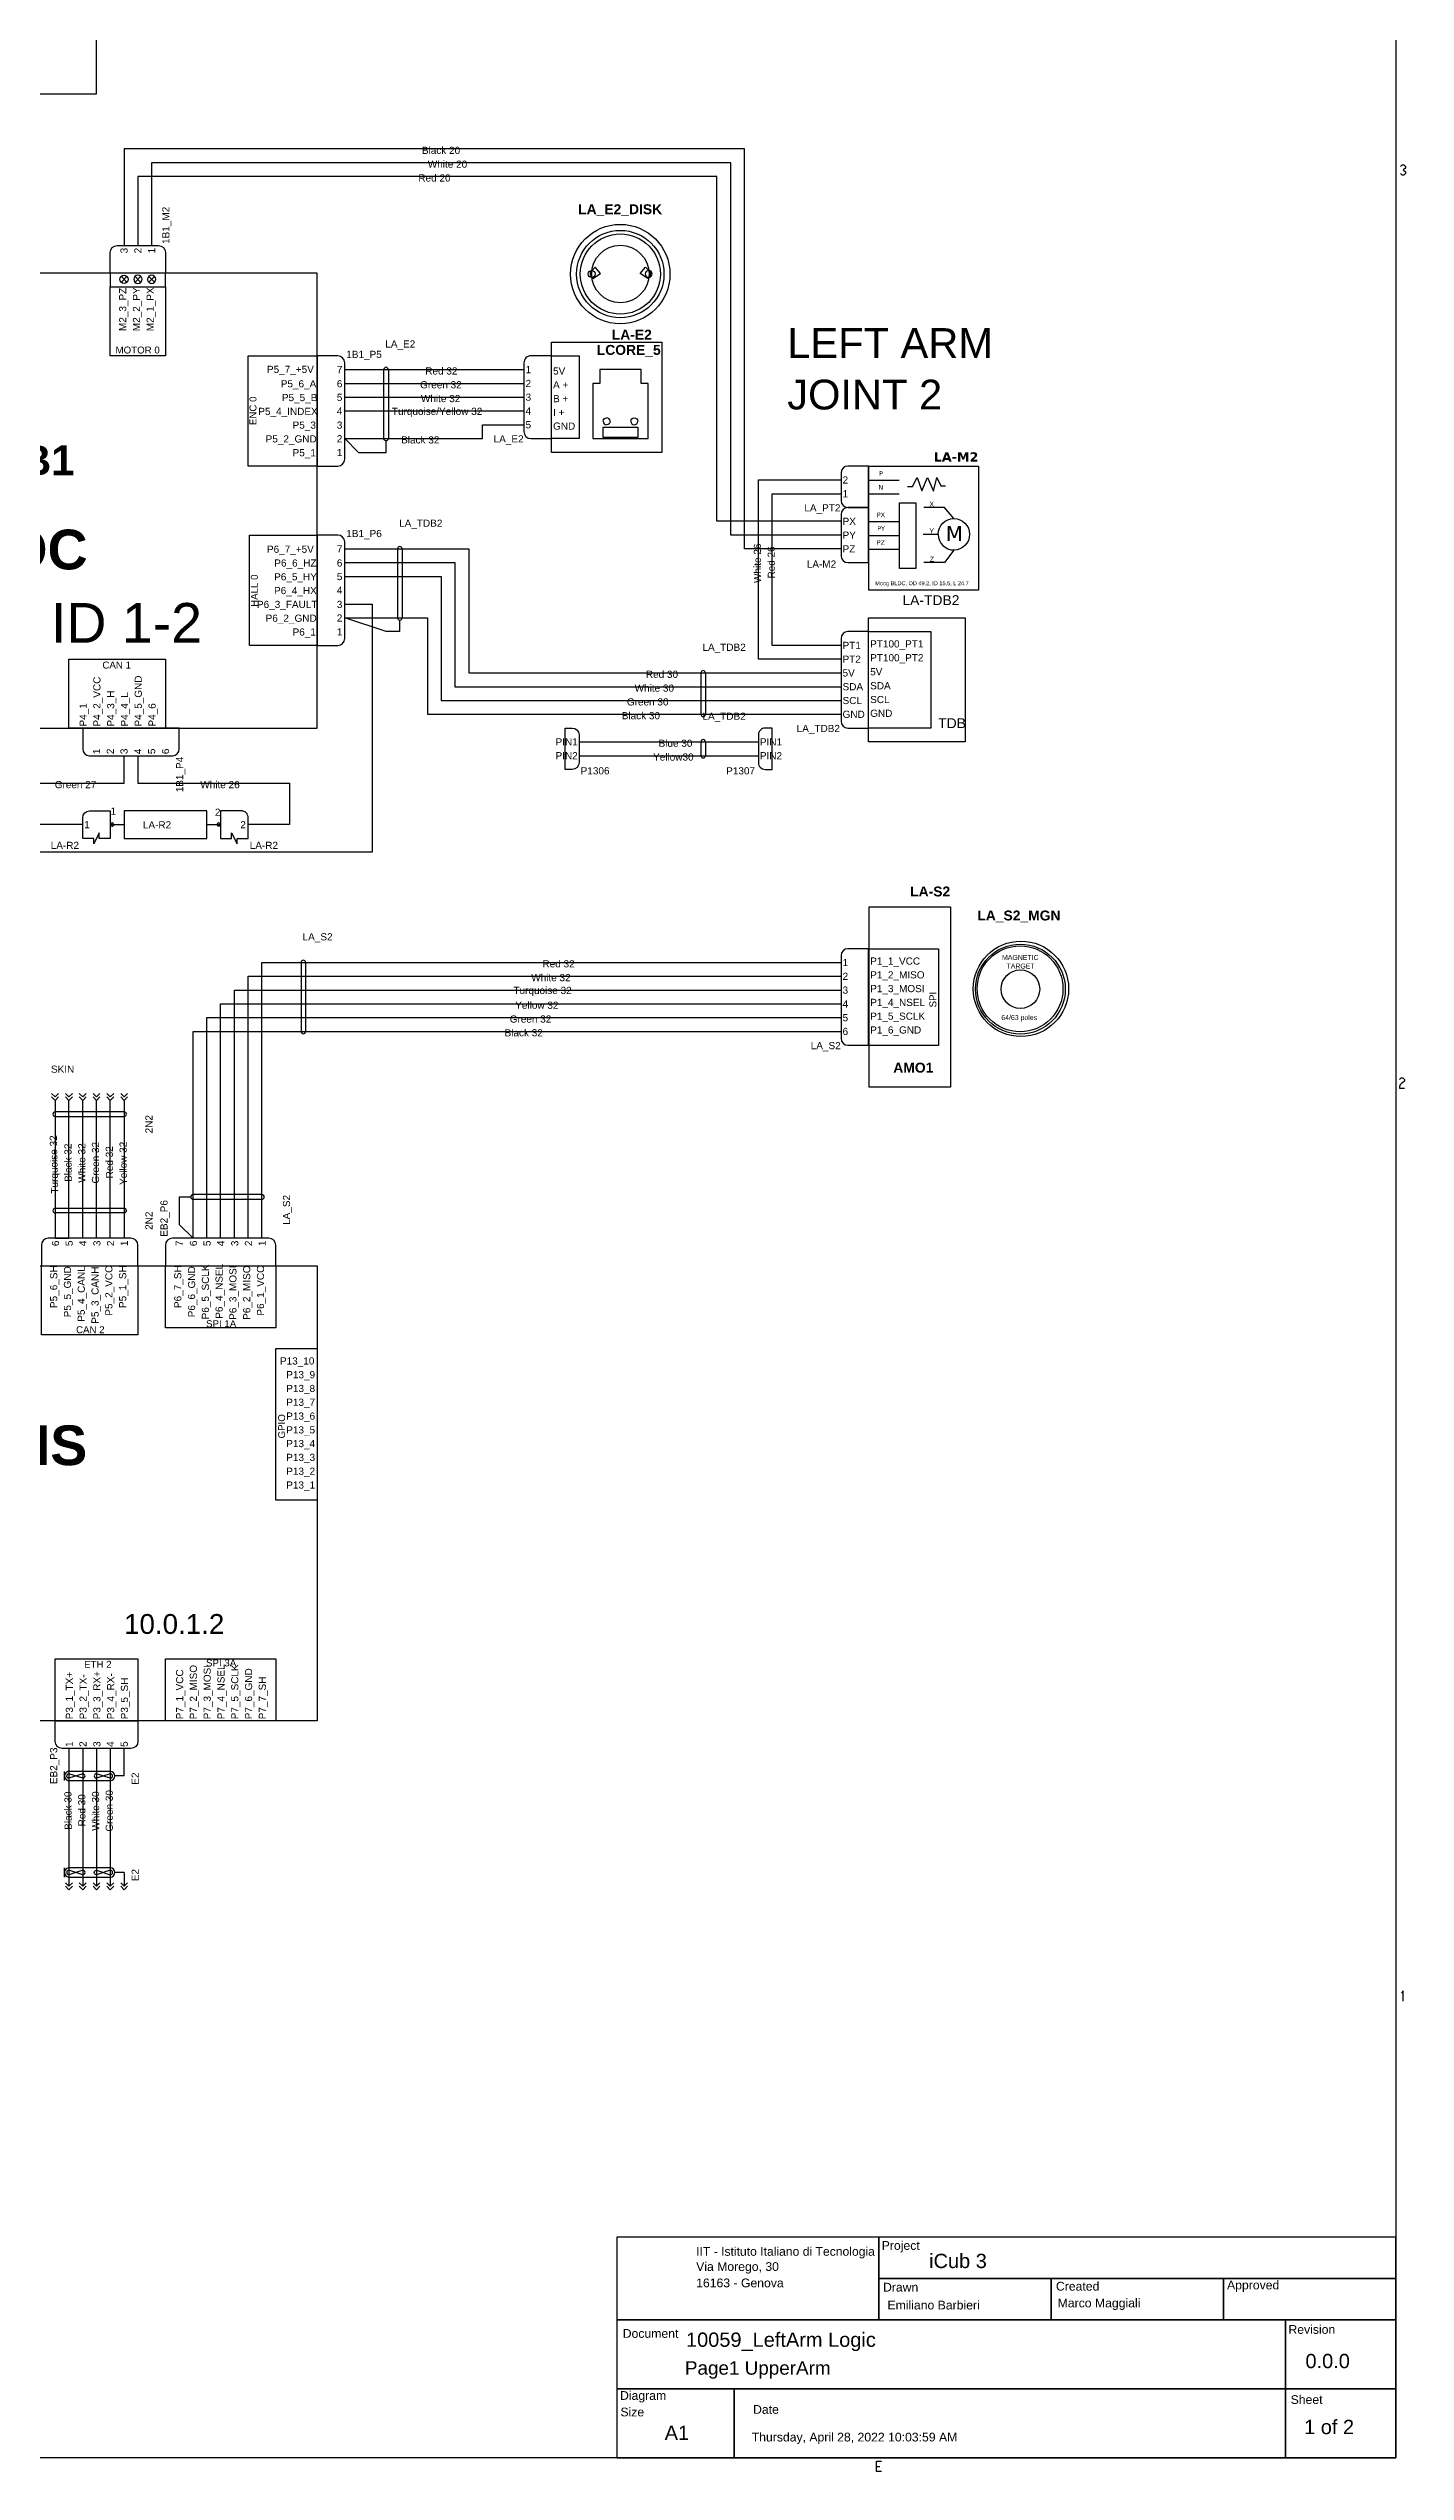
# Model space of a CAD drawing. Header units: millimetres. Extents: x 0.1 to 11.6, y 0 to 8.2.
# Drawn here: x 8.59 to 11.61, y 0.05 to 5.44 of the extents above; entities that cross this region are included whole.
import ezdxf

# ---------------------------------------------------------------- set-up
doc = ezdxf.new("R2010")
doc.units = ezdxf.units.MM
doc.layers.add('PDF_Geometry', color=7, linetype='Continuous')
doc.layers.add('PDF_Text', color=7, linetype='Continuous')
doc.styles.add('PDF ArialMT', font='arial.ttf')
doc.styles.add('PDF Helvetica Bold', font='arialbd.ttf')
doc.styles.add('PDF LucidaSans', font='arial.ttf')
doc.styles.add('PDF Verdana', font='verdana.ttf')
doc.styles.add('PDF Verdana Bold', font='verdanab.ttf')

msp = doc.modelspace()

# ---------------------------------------------------------------- linework, layer by layer
at = {"layer": 'PDF_Geometry', "color": 8, "lineweight": -3, "true_color": 0x808080}
for points in [[(0.1046, 0.0789), (0.1046, 8.2026), (11.5899, 8.2026), (11.5899, 0.0789)], [(9.8568, 0.3854), (10.4396, 0.3854), (10.4396, 0.5694), (9.8568, 0.5694)], [(10.4396, 0.4774), (11.5897, 0.4774), (11.5897, 0.5694), (10.4396, 0.5694)], [(10.4396, 0.3854), (10.8229, 0.3854), (10.8229, 0.4774), (10.4396, 0.4774)], [(10.8229, 0.3854), (11.2064, 0.3854), (11.2064, 0.4774), (10.8229, 0.4774)], [(11.2064, 0.3854), (11.5897, 0.3854), (11.5897, 0.4774), (11.2064, 0.4774)], [(9.8568, 0.2321), (11.3443, 0.2321), (11.3443, 0.3854), (9.8568, 0.3854)], [(11.3443, 0.2321), (11.5897, 0.2321), (11.5897, 0.3854), (11.3443, 0.3854)], [(9.8568, 0.0788), (10.1175, 0.0788), (10.1175, 0.2321), (9.8568, 0.2321)], [(10.1175, 0.0788), (11.3443, 0.0788), (11.3443, 0.2321), (10.1175, 0.2321)], [(11.3443, 0.0788), (11.5897, 0.0788), (11.5897, 0.2321), (11.3443, 0.2321)]]:
    msp.add_lwpolyline(points, close=True, dxfattribs=at)
at = {"layer": 'PDF_Geometry', "color": 98, "lineweight": -3, "true_color": 0x006400}
for points in [[(7.81, 2.27), (6.1232, 2.27), (6.1232, 5.3982), (8.4235, 5.3982), (8.4235, 5.0915), (8.5461, 4.9996), (8.5461, 5.0303), (8.5461, 5.3369), (8.6994, 5.3369), (8.6994, 5.5822), (8.6688, 5.6129), (8.6994, 5.7356), (9.0061, 5.7356)], [(10.3556, 4.3249), (10.141, 4.3249), (10.141, 5.2143), (8.7608, 5.2143), (8.7608, 4.9996)], [(10.3556, 4.3556), (10.1103, 4.3556), (10.1103, 5.1836), (8.8221, 5.1836), (8.8221, 4.9996)], [(10.3556, 4.3861), (10.0796, 4.3861), (10.0796, 5.1529), (8.7915, 5.1529), (8.7915, 4.9996)], [(9.2515, 4.7235), (9.6503, 4.7235)], [(9.2515, 4.6929), (9.6503, 4.6929)], [(9.2515, 4.6622), (9.6503, 4.6622)], [(9.2515, 4.6315), (9.6503, 4.6315)], [(9.2515, 4.5701), (9.5582, 4.5701), (9.5582, 4.6008), (9.6503, 4.6008)], [(10.3556, 4.0794), (10.1717, 4.0794), (10.1717, 4.4782), (10.3556, 4.4782)], [(10.3556, 4.1101), (10.2022, 4.1101), (10.2022, 4.4475), (10.3556, 4.4475)], [(9.2515, 4.3249), (9.5275, 4.3249), (9.5275, 4.0488), (10.3556, 4.0488)], [(9.2515, 4.2021), (9.3129, 4.2021), (9.3129, 3.6501), (7.626, 3.6501), (7.7181, 3.6808), (7.626, 3.7114), (7.7181, 3.7114), (7.7181, 4.2635), (7.81, 4.2635)], [(9.2515, 4.2942), (9.4968, 4.2942), (9.4968, 4.0182), (10.3556, 4.0182)], [(9.2515, 4.2635), (9.4663, 4.2635), (9.4663, 3.9875), (10.3556, 3.9875)], [(9.2515, 4.1715), (9.4356, 4.1715), (9.4356, 3.9568), (10.3556, 3.9568)], [(9.7729, 3.8954), (10.1717, 3.8954)], [(8.6688, 3.7114), (8.5154, 3.7114), (8.5154, 3.8035), (8.7608, 3.8035), (8.7608, 3.8647)], [(8.7915, 3.8647), (8.7915, 3.8035), (9.1289, 3.8035), (9.1289, 3.7114), (9.0368, 3.7114)], [(9.7729, 3.8647), (10.1717, 3.8647)], [(9.0675, 2.7914), (9.0675, 3.4047), (10.3556, 3.4047)], [(9.0061, 2.7914), (9.0061, 3.3433), (10.3556, 3.3433)], [(9.0368, 2.7914), (9.0368, 3.374), (10.3556, 3.374)], [(8.9756, 2.7914), (8.9756, 3.3128), (10.3556, 3.3128)], [(8.9142, 2.7914), (8.9142, 3.2514), (10.3556, 3.2514)], [(8.9449, 2.7914), (8.9449, 3.2821), (10.3556, 3.2821)], [(8.5997, 3.1133), (8.6075, 3.1057), (8.6151, 3.1133)], [(8.6075, 3.0981), (8.5997, 3.1057)], [(8.6151, 3.1057), (8.6075, 3.0981), (8.6075, 2.7914), (8.6382, 2.7914), (8.6382, 3.0981), (8.6458, 3.1057)], [(8.6304, 3.1133), (8.6382, 3.1057), (8.6458, 3.1133)], [(8.6382, 3.0981), (8.6304, 3.1057)], [(8.6611, 3.1133), (8.6688, 3.1057), (8.6765, 3.1133)], [(8.6688, 3.0981), (8.6611, 3.1057)], [(8.6688, 2.7914), (8.6688, 3.0981), (8.6765, 3.1057)], [(8.6918, 3.1133), (8.6994, 3.1057), (8.7071, 3.1133)], [(8.6994, 3.0981), (8.6918, 3.1057)], [(8.6994, 2.7914), (8.6994, 3.0981), (8.7071, 3.1057)], [(8.7225, 3.1133), (8.7301, 3.1057), (8.7378, 3.1133)], [(8.7301, 3.0981), (8.7225, 3.1057)], [(8.7685, 3.1057), (8.7608, 3.0981), (8.7608, 2.7914), (8.7301, 2.7914), (8.7301, 3.0981), (8.7378, 3.1057)], [(8.7532, 3.1133), (8.7608, 3.1057), (8.7685, 3.1133)], [(8.7608, 3.0981), (8.7532, 3.1057)]]:
    msp.add_lwpolyline(points, dxfattribs=at)
at = {"layer": 'PDF_Geometry', "color": 8, "lineweight": -3, "true_color": 0x808080}
for points in [[(11.5999, 5.1753), (11.6037, 5.1793), (11.6074, 5.1793), (11.6113, 5.1753), (11.6113, 5.1717), (11.6056, 5.1678), (11.6113, 5.1638), (11.6113, 5.1601), (11.6074, 5.1562), (11.6037, 5.1562), (11.5999, 5.1601)], [(11.5975, 3.1443), (11.6014, 3.1483), (11.605, 3.1483), (11.609, 3.1443), (11.609, 3.1408), (11.6014, 3.135), (11.5993, 3.1329), (11.5975, 3.1293), (11.5975, 3.1253), (11.609, 3.1253)], [(11.6058, 1.0944), (11.6058, 1.1174), (11.6019, 1.1124)], [(10.4458, 0.0482), (10.4343, 0.0482), (10.4343, 0.0712), (10.4458, 0.0712)], [(10.4343, 0.0597), (10.4419, 0.0597)]]:
    msp.add_lwpolyline(points, dxfattribs=at)
at = {"layer": 'PDF_Geometry', "color": 98, "lineweight": -3, "true_color": 0x006400}
for points in [[(8.8528, 4.9842), (8.8528, 4.9382), (8.7301, 4.9382), (8.7301, 4.9842, -0.414022), (8.7454, 4.9996), (8.8375, 4.9996, -0.414011)], [(9.2361, 4.7542), (9.1901, 4.7542), (9.1901, 4.5089), (9.2361, 4.5089, 0.414017), (9.2515, 4.5242), (9.2515, 4.7389, 0.414017)], [(9.6656, 4.5701), (9.7115, 4.5701), (9.7115, 4.7542), (9.6656, 4.7542, 0.415908), (9.6503, 4.7389), (9.6503, 4.5856, 0.414022)], [(10.3556, 4.4015), (10.3556, 4.3094, 0.414021), (10.371, 4.2942), (10.4169, 4.2942), (10.4169, 4.4168), (10.371, 4.4168), (10.4169, 4.4168), (10.4169, 4.5089), (10.371, 4.5089, 0.412172), (10.3556, 4.4935), (10.3556, 4.4322, 0.412167), (10.371, 4.4168, 0.414021)], [(9.2361, 4.3556), (9.1901, 4.3556), (9.1901, 4.1101), (9.2361, 4.1101, 0.414012), (9.2515, 4.1254), (9.2515, 4.3401, 0.412162)], [(10.371, 3.9261), (10.4169, 3.9261), (10.4169, 4.1408), (10.371, 4.1408, 0.412172), (10.3556, 4.1254), (10.3556, 3.9414, 0.414021)], [(8.8835, 3.8801), (8.8835, 3.9261), (8.6688, 3.9261), (8.6688, 3.8801, 0.412158), (8.6842, 3.8647), (8.8682, 3.8647, 0.414017)], [(8.6842, 3.7421), (8.7301, 3.7421), (8.7301, 3.6808), (8.7056, 3.6808), (8.7056, 3.6931), (8.6933, 3.6685), (8.6933, 3.6808), (8.6688, 3.6808), (8.6688, 3.7268, -0.414022)], [(9.0215, 3.7421), (8.9756, 3.7421), (8.9756, 3.6808), (9, 3.6808), (9, 3.6931), (9.0124, 3.6685), (9.0124, 3.6808), (9.0368, 3.6808), (9.0368, 3.7268, 0.415901)], [(10.371, 3.2207), (10.4169, 3.2207), (10.4169, 3.4354), (10.371, 3.4354, 0.414026), (10.3556, 3.4201), (10.3556, 3.2361, 0.412169)], [(8.5768, 2.776), (8.5768, 2.73), (8.7915, 2.73), (8.7915, 2.776, 0.41216), (8.7761, 2.7914), (8.5921, 2.7914, 0.414019)], [(8.8528, 2.776), (8.8528, 2.73), (9.0982, 2.73), (9.0982, 2.776, 0.41216), (9.0828, 2.7914), (8.8682, 2.7914, 0.41216)]]:
    msp.add_lwpolyline(points, format="xyb", close=True, dxfattribs=at)
at = {"layer": 'PDF_Geometry', "lineweight": -3}
for points in [[(9.1901, 4.9382), (7.8714, 4.9382), (7.8714, 3.9261), (9.1901, 3.9261)], [(8.8528, 4.9382), (8.7301, 4.9382), (8.7301, 4.9075), (8.8528, 4.9075)], [(8.7301, 4.7542), (8.7301, 4.9075), (8.8528, 4.9075), (8.8528, 4.7542)], [(9.0368, 4.7542), (9.1901, 4.7542), (9.1901, 4.5089), (9.0368, 4.5089)], [(9.9569, 4.5394), (9.7115, 4.5394), (9.7115, 4.7849), (9.9569, 4.7849)], [(9.7729, 4.5701), (9.7115, 4.5701), (9.7115, 4.7542), (9.7729, 4.7542)], [(9.9263, 4.6929), (9.911, 4.6929), (9.911, 4.7235), (9.8189, 4.7235), (9.8189, 4.6929), (9.8036, 4.6929), (9.8036, 4.5701), (9.9263, 4.5701)], [(9.9032, 4.5724), (9.8265, 4.5724), (9.8265, 4.5954), (9.9032, 4.5954)], [(10.6615, 4.2332), (10.4172, 4.2332), (10.4172, 4.5089), (10.6615, 4.5089)], [(10.5222, 4.2814), (10.4858, 4.2814), (10.4858, 4.4271), (10.5222, 4.4271)], [(9.0399, 4.3556), (9.1901, 4.3556), (9.1901, 4.1101), (9.0399, 4.1101)], [(10.6317, 3.8954), (10.4169, 3.8954), (10.4169, 4.1715), (10.6317, 4.1715), (10.6317, 3.9261)], [(10.555, 3.9261), (10.4169, 3.9261), (10.4169, 4.1408), (10.555, 4.1408)], [(8.8528, 4.0794), (8.8528, 3.9261), (8.6382, 3.9261), (8.6382, 4.0794)], [(8.7608, 3.6808), (8.9449, 3.6808), (8.9449, 3.7421), (8.7608, 3.7421)], [(10.5993, 3.1276), (10.4185, 3.1276), (10.4185, 3.5286), (10.5993, 3.5286)], [(10.5721, 3.22), (10.4169, 3.22), (10.4169, 3.4354), (10.5721, 3.4354)], [(9.1901, 1.7179), (7.8714, 1.7179), (7.8714, 2.73), (9.1901, 2.73)], [(8.5768, 2.5767), (8.5768, 2.73), (8.7915, 2.73), (8.7915, 2.5767)], [(8.8528, 2.5919), (8.8528, 2.73), (9.0982, 2.73), (9.0982, 2.5919)], [(9.0982, 2.546), (9.1901, 2.546), (9.1901, 2.2086), (9.0982, 2.2086)], [(8.7915, 1.856), (8.7915, 1.7179), (8.6075, 1.7179), (8.6075, 1.856)], [(9.0982, 1.856), (9.0982, 1.7179), (8.8528, 1.7179), (8.8528, 1.856)]]:
    msp.add_lwpolyline(points, close=True, dxfattribs=at)
for points in [[(8.7669, 4.9183), (8.7547, 4.9306)], [(8.7669, 4.9306), (8.7547, 4.9183)], [(8.7976, 4.9183), (8.7853, 4.9306)], [(8.7976, 4.9306), (8.7853, 4.9183)], [(8.8283, 4.9183), (8.816, 4.9306)], [(8.8283, 4.9306), (8.816, 4.9183)], [(10.4169, 4.4776), (10.485, 4.4776)], [(10.5036, 4.4635), (10.5149, 4.4633), (10.5247, 4.4837), (10.5353, 4.454), (10.5479, 4.4836), (10.5614, 4.4532), (10.569, 4.4837), (10.5772, 4.465), (10.5879, 4.465)], [(10.4169, 4.4469), (10.485, 4.4469)], [(10.4169, 4.3856), (10.485, 4.3856)], [(10.4169, 4.3549), (10.485, 4.3549)], [(10.4169, 4.3243), (10.485, 4.3243)], [(8.7301, 3.7115), (8.7608, 3.7115)]]:
    msp.add_lwpolyline(points, dxfattribs=at)
for points in [[(8.8221, 4.9336, 0.409098), (8.8129, 4.9244, 0.414781), (8.8221, 4.9153)], [(9.8879, 4.6085, 0.409083), (9.8956, 4.6008, 0.415902), (9.9032, 4.6085)], [(10.5382, 4.3572), (10.5383, 4.3572), (10.5715, 4.3572, -0.413686), (10.6065, 4.3922), (10.5857, 4.4168), (10.5396, 4.4168), (10.54, 4.4167)], [(10.6065, 4.3922, -0.41369), (10.6415, 4.3572, -0.413694), (10.6065, 4.3222), (10.5857, 4.2942), (10.5396, 4.2942)], [(8.9449, 3.7114), (8.9754, 3.7114, -1.004281), (8.9678, 3.7115)]]:
    msp.add_lwpolyline(points, format="xyb", dxfattribs=at)
at = {"layer": 'PDF_Geometry', "color": 7, "lineweight": -3, "true_color": 0xffffff}
for points in [[(9.7997, 4.9307), (9.8036, 4.926), (9.8208, 4.9374), (9.8085, 4.9514), (9.7981, 4.9401), (9.7972, 4.9367)], [(9.9296, 4.9308), (9.9257, 4.9261), (9.9085, 4.9375), (9.9208, 4.9515), (9.9312, 4.9403), (9.9321, 4.9369)]]:
    msp.add_lwpolyline(points, close=True, dxfattribs=at)
at = {"layer": 'PDF_Geometry', "color": 54, "lineweight": -3, "true_color": 0x999900}
for points in [[(9.3435, 4.5394), (9.3435, 4.5651, -0.416614), (9.3385, 4.5701), (9.3385, 4.7235)], [(9.3742, 4.3299, 0.416677), (9.3692, 4.3249), (9.3692, 4.1715)], [(10.0439, 4.0488), (10.0439, 3.9568, 0.416657), (10.0489, 3.9518)], [(10.0439, 3.8954), (10.0439, 3.8647, 0.416656), (10.0489, 3.8597)], [(9.1594, 3.4097, 0.416621), (9.1544, 3.4047), (9.1544, 3.2514, 0.416636), (9.1594, 3.2464)], [(8.6075, 3.0624), (8.7608, 3.0624, 0.416636), (8.7658, 3.0674, 0.41662), (8.7608, 3.0724), (8.6075, 3.0724)], [(8.8835, 2.8833), (8.9092, 2.8833, 0.4167), (8.9142, 2.8783), (9.0675, 2.8783, 0.4167), (9.0725, 2.8833)], [(8.7658, 2.8526, -0.416621), (8.7608, 2.8476), (8.6075, 2.8476)], [(8.7608, 1.5953), (8.7403, 1.5953, 0.410948), (8.7301, 1.6054), (8.6382, 1.6054, 1.003272), (8.6382, 1.5851), (8.7301, 1.5851, 0.410946), (8.7403, 1.5953)], [(8.6688, 1.6003), (8.6382, 1.5901, -0.415598), (8.6331, 1.5953)], [(8.7301, 1.5901), (8.6994, 1.6003, 0.416685), (8.6944, 1.5953)], [(8.7351, 1.5953, 0.416685), (8.7301, 1.6003), (8.6994, 1.5901)], [(8.7608, 1.3806), (8.7403, 1.3806, 0.410948), (8.7301, 1.3907), (8.6382, 1.3907, 1.003272), (8.6382, 1.3704), (8.7301, 1.3704, 0.410946), (8.7403, 1.3806)]]:
    msp.add_lwpolyline(points, format="xyb", dxfattribs=at)
for points in [[(9.3486, 4.7235), (9.3486, 4.5701)], [(9.3793, 4.3249), (9.3793, 4.1715)], [(9.3742, 4.1408), (9.3742, 4.1664)], [(10.054, 4.0488), (10.054, 3.9568)], [(10.054, 3.8954), (10.054, 3.8647)], [(9.1646, 3.4047), (9.1646, 3.2514)], [(8.7608, 2.8578), (8.6075, 2.8578)], [(9.0675, 2.8885), (8.9142, 2.8885)], [(8.6281, 1.5851), (8.6281, 1.6054)], [(8.6688, 1.5901), (8.6382, 1.6003)], [(8.6281, 1.3704), (8.6281, 1.3907)], [(8.6688, 1.3856), (8.6382, 1.3756)], [(8.6688, 1.3756), (8.6382, 1.3856)]]:
    msp.add_lwpolyline(points, dxfattribs=at)
at = {"layer": 'PDF_Geometry', "color": 134, "lineweight": -3, "true_color": 0x009997}
for points in [[(9.2515, 4.5701), (9.2822, 4.5394), (9.3435, 4.5394)], [(9.3742, 4.1408), (9.3435, 4.1408), (9.2515, 4.1715)], [(8.8835, 2.8833), (8.8835, 2.8221), (8.9142, 2.7914)], [(8.7608, 1.5953), (8.7608, 1.6565)], [(8.7608, 1.3499), (8.7532, 1.3575)], [(8.7532, 1.3499), (8.7608, 1.3422), (8.7685, 1.3499)], [(8.7608, 1.3806), (8.7608, 1.3499), (8.7685, 1.3575)]]:
    msp.add_lwpolyline(points, dxfattribs=at)
at = {"layer": 'PDF_Geometry', "color": 250, "lineweight": -3, "true_color": 0x404040}
for points in [[(9.7575, 3.8342), (9.7422, 3.8342), (9.7422, 3.9261), (9.7575, 3.9261, -0.414031), (9.7729, 3.9108), (9.7729, 3.8494, -0.414031)], [(10.1869, 3.8342), (10.2022, 3.8342), (10.2022, 3.9261), (10.1869, 3.9261, 0.415922), (10.1717, 3.9108), (10.1717, 3.8494, 0.415922)]]:
    msp.add_lwpolyline(points, format="xyb", close=True, dxfattribs=at)
at = {"layer": 'PDF_Geometry', "color": 70, "lineweight": -3, "true_color": 0x64ff00}
msp.add_lwpolyline([(8.6075, 1.6719), (8.6075, 1.7179), (8.7915, 1.7179), (8.7915, 1.6719, -0.41216), (8.7761, 1.6565), (8.6228, 1.6565, -0.414029)], format="xyb", close=True, dxfattribs=at)
for points in [[(8.6382, 1.6565), (8.6382, 1.3499), (8.6458, 1.3575)], [(8.6688, 1.6565), (8.6688, 1.3499), (8.6765, 1.3575)], [(8.6994, 1.6565), (8.6994, 1.3499), (8.7071, 1.3575)], [(8.7301, 1.6565), (8.7301, 1.3499), (8.7378, 1.3575)], [(8.6382, 1.3499), (8.6304, 1.3575)], [(8.6304, 1.3499), (8.6382, 1.3422), (8.6458, 1.3499)], [(8.6688, 1.3499), (8.6611, 1.3575)], [(8.6611, 1.3499), (8.6688, 1.3422), (8.6765, 1.3499)], [(8.6994, 1.3499), (8.6918, 1.3575)], [(8.6918, 1.3499), (8.6994, 1.3422), (8.7071, 1.3499)], [(8.7301, 1.3499), (8.7225, 1.3575)], [(8.7225, 1.3499), (8.7301, 1.3422), (8.7378, 1.3499)]]:
    msp.add_lwpolyline(points, dxfattribs=at)
at = {"layer": 'PDF_Geometry', "color": 54, "lineweight": -3, "true_color": 0x999900}
msp.add_lwpolyline([(8.7351, 1.3806, 0.416684), (8.7301, 1.3856), (8.6994, 1.3756, -1.004208), (8.6994, 1.3856), (8.7301, 1.3756, 0.416693)], format="xyb", close=True, dxfattribs=at)
at = {"layer": 'PDF_Geometry', "lineweight": -3}
for centre, radius in [((9.8645, 4.936), 0.1105), ((9.8647, 4.9362), 0.0638), ((8.7607, 4.9243), 0.00907), ((9.8009, 4.9362), 0.00771), ((10.7558, 3.3462), 0.106), ((10.7545, 3.3455), 0.0999), ((10.7538, 3.3463), 0.0955), ((10.7546, 3.3455), 0.0429)]:
    msp.add_circle(centre, radius, dxfattribs=at)
at = {"layer": 'PDF_Geometry', "color": 254, "lineweight": -3, "true_color": 0xcccccc}
for radius in [0.0971, 0.0892]:
    msp.add_circle((9.8646, 4.9361), radius, dxfattribs=at)
at = {"layer": 'PDF_Geometry', "lineweight": -3}
for centre, radius, start, end in [((8.7915, 4.9244), 0.00916, 269.9451, 89.4983), ((9.9279, 4.9364), 0.00776, 89.9058, 180.0942), ((9.9278, 4.9365), 0.00771, 270.5034, 359.4998), ((9.8342, 4.6085), 0.00771, 180.5027, 269.4973), ((9.8342, 4.6085), 0.00776, 359.9058, 90.0942), ((10.6066, 4.3573), 0.035, 180.0509, 269.9484), ((8.7342, 3.7115), 0.00373, 269.7566, 0.2434)]:
    msp.add_arc(centre, radius, start, end, dxfattribs=at)
for points in [[(8.7915, 4.9336), (8.7864, 4.9336), (8.7822, 4.9294), (8.7822, 4.9244)], [(8.7822, 4.9244), (8.7822, 4.9193), (8.7864, 4.9153), (8.7915, 4.9153)], [(8.8314, 4.9244), (8.8314, 4.9294), (8.8272, 4.9336), (8.8221, 4.9336)], [(8.8221, 4.9153), (8.8272, 4.9153), (8.8314, 4.9193), (8.8314, 4.9244)], [(9.9201, 4.9364), (9.9201, 4.9322), (9.9236, 4.9287), (9.9279, 4.9287)], [(9.9356, 4.9364), (9.9356, 4.9407), (9.9321, 4.9442), (9.9279, 4.9442)], [(9.8265, 4.6085), (9.8265, 4.6128), (9.83, 4.6162), (9.8342, 4.6162)], [(9.8419, 4.6085), (9.8419, 4.6043), (9.8385, 4.6008), (9.8342, 4.6008)], [(9.8879, 4.6085), (9.8879, 4.6128), (9.8914, 4.6162), (9.8956, 4.6162)], [(9.8956, 4.6162), (9.8999, 4.6162), (9.9032, 4.6128), (9.9032, 4.6085)], [(8.7342, 3.7151), (8.7322, 3.7151), (8.7306, 3.7135), (8.7306, 3.7115)], [(8.7306, 3.7115), (8.7306, 3.7094), (8.7322, 3.7078), (8.7342, 3.7078)], [(8.7379, 3.7115), (8.7379, 3.7135), (8.7363, 3.7151), (8.7342, 3.7151)], [(8.9715, 3.7151), (8.9694, 3.7151), (8.9678, 3.7135), (8.9678, 3.7115)], [(8.9753, 3.7115), (8.9753, 3.7135), (8.9736, 3.7151), (8.9715, 3.7151)]]:
    msp.add_open_spline(points, degree=3, dxfattribs=at)
at = {"layer": 'PDF_Geometry', "color": 54, "lineweight": -3, "true_color": 0x999900}
for points in [[(9.3435, 4.7286), (9.3407, 4.7286), (9.3385, 4.7263), (9.3385, 4.7235)], [(9.3486, 4.7235), (9.3486, 4.7263), (9.3462, 4.7286), (9.3435, 4.7286)], [(9.3435, 4.5651), (9.3462, 4.5651), (9.3486, 4.5674), (9.3486, 4.5701)], [(9.3793, 4.3249), (9.3793, 4.3276), (9.3769, 4.3299), (9.3742, 4.3299)], [(9.3692, 4.1715), (9.3692, 4.1687), (9.3714, 4.1664), (9.3742, 4.1664)], [(9.3742, 4.1664), (9.3769, 4.1664), (9.3793, 4.1687), (9.3793, 4.1715)], [(10.0489, 4.0539), (10.0461, 4.0539), (10.0439, 4.0515), (10.0439, 4.0488)], [(10.054, 4.0488), (10.054, 4.0515), (10.0517, 4.0539), (10.0489, 4.0539)], [(10.0489, 3.9518), (10.0517, 3.9518), (10.054, 3.954), (10.054, 3.9568)], [(10.0489, 3.9006), (10.0461, 3.9006), (10.0439, 3.8982), (10.0439, 3.8954)], [(10.054, 3.8954), (10.054, 3.8982), (10.0517, 3.9006), (10.0489, 3.9006)], [(10.0489, 3.8597), (10.0517, 3.8597), (10.054, 3.8619), (10.054, 3.8647)], [(9.1646, 3.4047), (9.1646, 3.4075), (9.1624, 3.4097), (9.1594, 3.4097)], [(9.1594, 3.2464), (9.1624, 3.2464), (9.1646, 3.2486), (9.1646, 3.2514)], [(8.6075, 3.0724), (8.6047, 3.0724), (8.6024, 3.0701), (8.6024, 3.0674)], [(8.6024, 3.0674), (8.6024, 3.0646), (8.6047, 3.0624), (8.6075, 3.0624)], [(8.6075, 2.8578), (8.6047, 2.8578), (8.6024, 2.8554), (8.6024, 2.8526)], [(8.7658, 2.8526), (8.7658, 2.8554), (8.7636, 2.8578), (8.7608, 2.8578)], [(8.9142, 2.8885), (8.9114, 2.8885), (8.9092, 2.8861), (8.9092, 2.8833)], [(9.0725, 2.8833), (9.0725, 2.8861), (9.0703, 2.8885), (9.0675, 2.8885)], [(8.6024, 2.8526), (8.6024, 2.8499), (8.6047, 2.8476), (8.6075, 2.8476)], [(8.6382, 1.6003), (8.6353, 1.6003), (8.6331, 1.5981), (8.6331, 1.5953)], [(8.6739, 1.5953), (8.6739, 1.5981), (8.6715, 1.6003), (8.6688, 1.6003)], [(8.6688, 1.5901), (8.6715, 1.5901), (8.6739, 1.5925), (8.6739, 1.5953)], [(8.6944, 1.5953), (8.6944, 1.5925), (8.6967, 1.5901), (8.6994, 1.5901)], [(8.7301, 1.5901), (8.7329, 1.5901), (8.7351, 1.5925), (8.7351, 1.5953)], [(8.6382, 1.3856), (8.6353, 1.3856), (8.6331, 1.3833), (8.6331, 1.3806)], [(8.6331, 1.3806), (8.6331, 1.3778), (8.6353, 1.3756), (8.6382, 1.3756)], [(8.6739, 1.3806), (8.6739, 1.3833), (8.6715, 1.3856), (8.6688, 1.3856)], [(8.6688, 1.3756), (8.6715, 1.3756), (8.6739, 1.3778), (8.6739, 1.3806)]]:
    msp.add_open_spline(points, degree=3, dxfattribs=at)

# ---------------------------------------------------------------- texts
at = {"layer": 'PDF_Text', "color": 98, "true_color": 0x006400, "attachment_point": 4, "style": 'PDF LucidaSans'}
for s, insert, char_height in [('Black 20', (9.4232, 5.2111), 0.01589), ('White 20', (9.4364, 5.1804), 0.01589), ('Red 20', (9.4154, 5.1497), 0.01589), ('1B1_P5', (9.255, 4.7551), 0.01589), ('7', (9.234, 4.7235), 0.0159), ('6', (9.234, 4.6919), 0.0159), ('Green 32', (9.4193, 4.6897), 0.01589), ('Red 32', (9.4308, 4.7204), 0.01589), ('2', (9.6538, 4.6928), 0.0159), ('1', (9.6538, 4.7235), 0.0159), ('4', (9.234, 4.6314), 0.0159), ('5', (9.234, 4.6617), 0.0159), ('Turquoise/Yellow 32', (9.3565, 4.6283), 0.015894), ('White 32', (9.4211, 4.659), 0.01589), ('4', (9.6538, 4.6315), 0.0159), ('3', (9.6538, 4.6621), 0.0159), ('3', (9.234, 4.6), 0.0159), ('5', (9.6538, 4.6008), 0.0159), ('2', (9.234, 4.5697), 0.0159), ('1', (9.234, 4.539), 0.0159), ('Black 32', (9.3771, 4.5671), 0.01589), ('LA_E2', (9.5828, 4.5671), 0.01589), ('2', (10.359, 4.4781), 0.0159), ('LA_PT2', (10.274, 4.4137), 0.01589), ('1', (10.359, 4.4475), 0.0159), ('1B1_P6', (9.255, 4.3565), 0.01589), ('PX', (10.359, 4.3861), 0.01589), ('7', (9.234, 4.3247), 0.0159), ('PY', (10.359, 4.3554), 0.01589), ('PZ', (10.359, 4.3247), 0.01589), ('5', (9.234, 4.2631), 0.0159), ('6', (9.234, 4.2933), 0.0159), ('LA-M2', (10.2794, 4.291), 0.01589), ('4', (9.234, 4.2328), 0.0159), ('3', (9.234, 4.2012), 0.0159), ('2', (9.234, 4.171), 0.0159), ('1', (9.234, 4.1403), 0.0159), ('PT1', (10.359, 4.1101), 0.01589), ('Red 30', (9.9215, 4.0457), 0.01589), ('5V', (10.359, 4.0487), 0.01589), ('PT2', (10.359, 4.0794), 0.01589), ('Green 30', (9.8793, 3.9843), 0.01589), ('White 30', (9.8965, 4.015), 0.01589), ('SDA', (10.359, 4.0181), 0.01589), ('SCL', (10.359, 3.9874), 0.01589), ('Black 30', (9.8678, 3.9536), 0.01589), ('GND', (10.359, 3.9567), 0.01589), ('Blue 30', (9.9497, 3.8924), 0.01589), ('LA_TDB2', (10.2569, 3.9231), 0.01589), ('Yellow30', (9.9375, 3.8617), 0.01589), ('Green 27', (8.6065, 3.8003), 0.01589), ('White 26', (8.9304, 3.8003), 0.01589), ('1', (8.6722, 3.7114), 0.0159), ('2', (9.0194, 3.7114), 0.0159), ('LA-R2', (8.5976, 3.6654), 0.01589), ('LA-R2', (9.0403, 3.6654), 0.01589), ('Red 32', (9.6915, 3.4017), 0.01589), ('1', (10.359, 3.4047), 0.0159), ('Turquoise 32', (9.6269, 3.3403), 0.015894), ('White 32', (9.6665, 3.371), 0.01589), ('3', (10.359, 3.3433), 0.0159), ('2', (10.359, 3.374), 0.0159), ('Yellow 32', (9.6308, 3.3096), 0.01589), ('4', (10.359, 3.3126), 0.0159), ('5', (10.359, 3.2819), 0.0159), ('Black 32', (9.6071, 3.2483), 0.01589), ('Green 32', (9.6186, 3.2789), 0.01589), ('6', (10.359, 3.2514), 0.0159), ('LA_S2', (10.2882, 3.2176), 0.01589)]:
    msp.add_mtext(s, dxfattribs=dict(at, insert=insert, char_height=char_height))
for s, insert, char_height, rotation in [('1B1_M2', (8.856, 5.0031), 0.01589, 90), ('3', (8.7608, 4.9821), 0.0159, 90), ('2', (8.7915, 4.9821), 0.0159, 90), ('1', (8.8222, 4.9821), 0.0159, 90), ('White 26', (10.1699, 4.249), 0.01589, 90.2621), ('Red 26', (10.2006, 4.2588), 0.01589, 90.3341), ('1', (8.6996, 3.8682), 0.0159, 90), ('2', (8.7301, 3.8682), 0.0159, 90), ('3', (8.7608, 3.8682), 0.0159, 90), ('4', (8.7915, 3.8682), 0.0159, 90), ('5', (8.8222, 3.8682), 0.0159, 90), ('6', (8.8529, 3.8682), 0.0159, 90), ('1B1_P4', (8.8867, 3.7835), 0.01589, 90), ('Turquoise 32', (8.6088, 2.8908), 0.015894, 91.4292), ('Black 32', (8.6364, 2.9169), 0.01589, 90.2748), ('White 32', (8.6671, 2.915), 0.01589, 90.2625), ('Green 32', (8.6972, 2.9131), 0.01589, 90), ('Red 32', (8.7285, 2.9246), 0.01589, 90.4454), ('Yellow 32', (8.7592, 2.91), 0.01589, 90.3155), ('EB2_P6', (8.8518, 2.7949), 0.01589, 90), ('6', (8.6083, 2.7739), 0.0159, 90), ('5', (8.6386, 2.7739), 0.0159, 90), ('4', (8.6689, 2.7739), 0.0159, 90), ('3', (8.7004, 2.7739), 0.0159, 90), ('2', (8.7306, 2.7739), 0.0159, 90), ('1', (8.7613, 2.7739), 0.0159, 90), ('7', (8.8836, 2.7739), 0.0159, 90), ('6', (8.915, 2.7739), 0.0159, 90), ('5', (8.9453, 2.7739), 0.0159, 90), ('4', (8.9756, 2.7739), 0.0159, 90), ('3', (9.0071, 2.7739), 0.0159, 90), ('2', (9.0374, 2.7739), 0.0159, 90), ('1', (9.0679, 2.7739), 0.0159, 90)]:
    msp.add_mtext(s, dxfattribs=dict(at, insert=insert, char_height=char_height, rotation=rotation))
at = {"layer": 'PDF_Text', "attachment_point": 4}
for s, insert, char_height, style in [('LA_E2_DISK', (9.7708, 5.0783), 0.02208, 'PDF Helvetica Bold'), ('LA-E2', (9.8456, 4.8013), 0.02208, 'PDF Helvetica Bold'), ('MOTOR 0', (8.7418, 4.767), 0.01546, 'PDF LucidaSans'), ('LCORE_5', (9.8122, 4.7654), 0.02208, 'PDF Helvetica Bold'), ('P5_7_+5V', (9.0786, 4.7218), 0.01589, 'PDF LucidaSans'), ('P5_6_A', (9.1093, 4.6897), 0.01589, 'PDF LucidaSans'), ('A +', (9.715, 4.6897), 0.01589, 'PDF LucidaSans'), ('5V', (9.715, 4.7204), 0.01589, 'PDF LucidaSans'), ('P5_4_INDEX', (9.0594, 4.6283), 0.01589, 'PDF LucidaSans'), ('P5_5_B', (9.1118, 4.659), 0.01589, 'PDF LucidaSans'), ('B +', (9.715, 4.659), 0.01589, 'PDF LucidaSans'), ('I +', (9.715, 4.6283), 0.01589, 'PDF LucidaSans'), ('P5_3', (9.1356, 4.5978), 0.01589, 'PDF LucidaSans'), ('GND', (9.715, 4.5978), 0.01589, 'PDF LucidaSans'), ('1B1', (8.4804, 4.5218), 0.06625, 'PDF Helvetica Bold'), ('P5_2_GND', (9.0757, 4.5671), 0.01589, 'PDF LucidaSans'), ('P5_1', (9.1356, 4.5364), 0.01589, 'PDF LucidaSans'), ('LA-M2', (10.5618, 4.5293), 0.02058, 'PDF Verdana Bold'), ('P', (10.44, 4.4925), 0.0103, 'PDF Verdana'), ('N', (10.4389, 4.4618), 0.0103, 'PDF Verdana'), ('X', (10.5521, 4.4244), 0.011, 'PDF LucidaSans'), ('2FOC', (8.3506, 4.3227), 0.08833, 'PDF Helvetica Bold'), ('PX', (10.4351, 4.4004), 0.01029, 'PDF Verdana'), ('PY', (10.4361, 4.3701), 0.01029, 'PDF Verdana'), ('Y', (10.5522, 4.3647), 0.011, 'PDF LucidaSans'), ('M', (10.5881, 4.3589), 0.0329, 'PDF Verdana'), ('P6_7_+5V', (9.0786, 4.3217), 0.01589, 'PDF LucidaSans'), ('PZ', (10.4351, 4.339), 0.01029, 'PDF Verdana'), ('P6_5_HY', (9.0946, 4.2604), 0.01589, 'PDF LucidaSans'), ('P6_6_HZ', (9.095, 4.291), 0.01589, 'PDF LucidaSans'), ('Z', (10.5531, 4.3019), 0.011, 'PDF LucidaSans'), ('ID 1-2', (8.5982, 4.1602), 0.08833, 'PDF LucidaSans'), ('P6_3_FAULT', (9.0564, 4.199), 0.01589, 'PDF LucidaSans'), ('P6_4_HX', (9.0944, 4.2297), 0.01589, 'PDF LucidaSans'), ('Moog BLDC, OD 49.2, ID 15.5, L 24.7', (10.4317, 4.247), 0.008833, 'PDF LucidaSans'), ('LA-TDB2', (10.4921, 4.2107), 0.02208, 'PDF LucidaSans'), ('P6_2_GND', (9.0757, 4.1683), 0.01589, 'PDF LucidaSans'), ('P6_1', (9.1356, 4.1376), 0.01589, 'PDF LucidaSans'), ('PT100_PT1', (10.4204, 4.1111), 0.01589, 'PDF LucidaSans'), ('CAN 1', (8.7125, 4.0663), 0.01546, 'PDF LucidaSans'), ('5V', (10.4204, 4.0514), 0.01589, 'PDF LucidaSans'), ('PT100_PT2', (10.4204, 4.0804), 0.01589, 'PDF LucidaSans'), ('SDA', (10.4204, 4.0203), 0.01589, 'PDF LucidaSans'), ('SCL', (10.4204, 3.9896), 0.01589, 'PDF LucidaSans'), ('GND', (10.4204, 3.959), 0.01589, 'PDF LucidaSans'), ('TDB', (10.5717, 3.9371), 0.02208, 'PDF LucidaSans'), ('1', (8.7308, 3.7415), 0.0159, 'PDF LucidaSans'), ('LA-R2', (8.8026, 3.7108), 0.01589, 'PDF LucidaSans'), ('2', (8.9629, 3.739), 0.0159, 'PDF LucidaSans'), ('LA-S2', (10.5093, 3.5626), 0.02208, 'PDF Helvetica Bold'), ('LA_S2_MGN', (10.6587, 3.5074), 0.02208, 'PDF Helvetica Bold'), ('P1_1_VCC', (10.4204, 3.4057), 0.01589, 'PDF LucidaSans'), ('MAGNETIC', (10.7136, 3.4159), 0.01104, 'PDF LucidaSans'), ('TARGET', (10.7237, 3.3967), 0.01104, 'PDF LucidaSans'), ('P1_2_MISO', (10.4204, 3.375), 0.01589, 'PDF LucidaSans'), ('P1_3_MOSI', (10.4204, 3.3444), 0.01589, 'PDF LucidaSans'), ('P1_4_NSEL', (10.4204, 3.3137), 0.01589, 'PDF LucidaSans'), ('P1_5_SCLK', (10.4204, 3.2831), 0.01589, 'PDF LucidaSans'), ('64/63 poles', (10.7121, 3.2806), 0.011041, 'PDF LucidaSans'), ('P1_6_GND', (10.4204, 3.2524), 0.01589, 'PDF LucidaSans'), ('AMO1', (10.4718, 3.1707), 0.02208, 'PDF Helvetica Bold'), ('CAN 2', (8.6539, 2.5878), 0.01546, 'PDF LucidaSans'), ('SPI 1A', (8.9431, 2.6012), 0.01546, 'PDF LucidaSans'), ('P13_10', (9.1076, 2.5162), 0.01589, 'PDF LucidaSans'), ('P13_9', (9.1215, 2.4857), 0.01589, 'PDF LucidaSans'), ('P13_8', (9.1215, 2.455), 0.01589, 'PDF LucidaSans'), ('P13_7', (9.1215, 2.4243), 0.01589, 'PDF LucidaSans'), ('EMS', (8.4115, 2.3303), 0.08833, 'PDF Helvetica Bold'), ('P13_6', (9.1215, 2.3936), 0.01589, 'PDF LucidaSans'), ('P13_5', (9.1215, 2.3629), 0.01589, 'PDF LucidaSans'), ('P13_4', (9.1215, 2.3324), 0.01589, 'PDF LucidaSans'), ('P13_3', (9.1215, 2.3017), 0.01589, 'PDF LucidaSans'), ('P13_2', (9.1215, 2.271), 0.01589, 'PDF LucidaSans'), ('P13_1', (9.1215, 2.2403), 0.01589, 'PDF LucidaSans'), ('ETH 2', (8.6718, 1.8437), 0.01546, 'PDF LucidaSans'), ('SPI 3A', (8.9431, 1.8467), 0.01546, 'PDF LucidaSans')]:
    msp.add_mtext(s, dxfattribs=dict(at, insert=insert, char_height=char_height, style=style))
at = {"layer": 'PDF_Text', "attachment_point": 4, "rotation": 90, "style": 'PDF LucidaSans'}
for s, insert, char_height in [('M2_3_PZ', (8.7599, 4.8094), 0.01589), ('M2_2_PY', (8.7906, 4.809), 0.01589), ('M2_1_PX', (8.8211, 4.809), 0.01589), ('ENC 0', (9.0476, 4.6001), 0.01546), ('HALL 0', (9.0506, 4.1958), 0.01546), ('P4_2_VCC', (8.7026, 3.9296), 0.01589), ('P4_3_H', (8.7332, 3.9296), 0.01589), ('P4_4_L', (8.7639, 3.9296), 0.01589), ('P4_5_GND', (8.7946, 3.9296), 0.01589), ('P4_1', (8.6719, 3.9296), 0.01589), ('P4_6', (8.8253, 3.9296), 0.01589), ('SPI', (10.5599, 3.3049), 0.01546), ('P5_6_SH', (8.6065, 2.6362), 0.01589), ('P5_5_GND', (8.6371, 2.6156), 0.01589), ('P5_4_CANL', (8.6678, 2.6057), 0.01589), ('P5_3_CANH', (8.6985, 2.6012), 0.01589), ('P5_2_VCC', (8.7292, 2.6193), 0.01589), ('P5_1_SH', (8.7599, 2.6362), 0.01589), ('P6_7_SH', (8.8825, 2.6362), 0.01589), ('P6_6_GND', (8.9132, 2.6156), 0.01589), ('P6_5_SCLK', (8.9439, 2.611), 0.01589), ('P6_4_NSEL', (8.9744, 2.6124), 0.01589), ('P6_3_MOSI', (9.0051, 2.6099), 0.01589), ('P6_2_MISO', (9.0358, 2.6099), 0.01589), ('P6_1_VCC', (9.0665, 2.6193), 0.01589), ('GPIO', (9.1113, 2.3461), 0.01546), ('P7_2_MISO', (8.9172, 1.7214), 0.01589), ('P7_3_MOSI', (8.9479, 1.7214), 0.01589), ('P7_4_NSEL', (8.9786, 1.7214), 0.01589), ('P7_5_SCLK', (9.0093, 1.7214), 0.01589), ('P7_6_GND', (9.04, 1.7214), 0.01589), ('P3_1_TX+', (8.6413, 1.7214), 0.01589), ('P3_2_TX-', (8.6719, 1.7214), 0.01589), ('3_RX+', (8.7026, 1.7601), 0.01589), ('P3_4_RX-', (8.7332, 1.7214), 0.01589), ('5_SH', (8.7639, 1.7586), 0.01589), ('P7_1_VCC', (8.8867, 1.7214), 0.01589), ('P7_7_SH', (9.0706, 1.7214), 0.01589), ('P3_', (8.7026, 1.7214), 0.01589), ('P3_', (8.7639, 1.7214), 0.01589)]:
    msp.add_mtext(s, dxfattribs=dict(at, insert=insert, char_height=char_height))
at = {"layer": 'PDF_Text', "color": 54, "true_color": 0x999900, "attachment_point": 4, "style": 'PDF LucidaSans'}
for s, insert, char_height in [('LEFT ARM', (10.236, 4.7826), 0.06625), ('LA_E2', (9.3419, 4.7783), 0.01589), ('JOINT 2', (10.236, 4.6676), 0.06625), ('LA_TDB2', (9.3726, 4.3796), 0.01589), ('LA_TDB2', (10.0474, 4.1036), 0.01589), ('LA_TDB2', (10.0474, 3.9503), 0.01589), ('LA_S2', (9.1579, 3.4596), 0.01589), ('SKIN', (8.5982, 3.1674), 0.01589)]:
    msp.add_mtext(s, dxfattribs=dict(at, insert=insert, char_height=char_height))
at = {"layer": 'PDF_Text', "color": 250, "true_color": 0x404040, "char_height": 0.01589, "attachment_point": 4, "style": 'PDF LucidaSans'}
for s, insert in [('PIN1', (9.7206, 3.8954)), ('PIN1', (10.1751, 3.8954)), ('PIN2', (9.7206, 3.8647)), ('P1306', (9.7764, 3.831)), ('P1307', (10.1001, 3.831)), ('PIN2', (10.1751, 3.8647))]:
    msp.add_mtext(s, dxfattribs=dict(at, insert=insert))
at = {"layer": 'PDF_Text', "color": 54, "true_color": 0x999900, "char_height": 0.01589, "attachment_point": 4, "rotation": 90, "style": 'PDF LucidaSans'}
for s, insert in [('2N2', (8.8161, 3.0247)), ('LA_S2', (9.1244, 2.8211)), ('2N2', (8.8161, 2.81)), ('E2', (8.7854, 1.576)), ('E2', (8.7854, 1.3613))]:
    msp.add_mtext(s, dxfattribs=dict(at, insert=insert))
at = {"layer": 'PDF_Text', "color": 5, "insert": (8.7608, 1.9331), "char_height": 0.04416, "attachment_point": 4, "style": 'PDF LucidaSans'}
msp.add_mtext('10.0.1.2', dxfattribs=at)
at = {"layer": 'PDF_Text', "color": 70, "true_color": 0x64ff00, "attachment_point": 4, "style": 'PDF LucidaSans'}
for s, insert, char_height, rotation in [('1', (8.6386, 1.66), 0.0159, 90), ('2', (8.6693, 1.66), 0.0159, 90), ('3', (8.7004, 1.66), 0.0159, 90), ('4', (8.7301, 1.66), 0.0159, 90), ('5', (8.7613, 1.66), 0.0159, 90), ('EB2_P3', (8.6065, 1.5772), 0.01589, 90), ('Green 30', (8.7279, 1.4715), 0.01589, 90), ('Black 30', (8.6364, 1.4756), 0.01589, 90.2753), ('Red 30', (8.6671, 1.4832), 0.01589, 90.3334), ('White 30', (8.6978, 1.4735), 0.01589, 90.3497)]:
    msp.add_mtext(s, dxfattribs=dict(at, insert=insert, char_height=char_height, rotation=rotation))
at = {"layer": 'PDF_Text', "color": 8, "true_color": 0x808080, "attachment_point": 4}
for s, insert, char_height, style in [('IIT - Istituto Italiano di Tecnologia', (10.0333, 0.5349), 0.019324, 'PDF ArialMT'), ('Project', (10.4461, 0.5481), 0.01944, 'PDF ArialMT'), ('Via Morego, 30', (10.0333, 0.5012), 0.019436, 'PDF ArialMT'), ('iCub 3', (10.5515, 0.5164), 0.0318, 'PDF LucidaSans'), ('16163 - Genova', (10.0333, 0.4676), 0.019436, 'PDF ArialMT'), ('Drawn', (10.449, 0.4581), 0.01944, 'PDF ArialMT'), ('Created', (10.8336, 0.4602), 0.01944, 'PDF ArialMT'), ('Marco Maggiali', (10.8374, 0.4202), 0.019436, 'PDF LucidaSans'), ('Approved', (11.2142, 0.4602), 0.01944, 'PDF ArialMT'), ('Emiliano Barbieri', (10.4589, 0.4183), 0.019436, 'PDF LucidaSans'), ('Document', (9.87, 0.3552), 0.01944, 'PDF ArialMT'), ('10059_LeftArm Logic', (10.0107, 0.3367), 0.0318, 'PDF LucidaSans'), ('Revision', (11.3508, 0.3641), 0.01944, 'PDF ArialMT'), ('Page1 UpperArm', (10.0083, 0.2741), 0.030029, 'PDF LucidaSans'), ('0.0.0', (11.3886, 0.2938), 0.0318, 'PDF LucidaSans'), ('Diagram', (9.864, 0.2144), 0.01944, 'PDF ArialMT'), ('Sheet', (11.3557, 0.2081), 0.01944, 'PDF ArialMT'), ('Size', (9.8649, 0.1805), 0.01944, 'PDF ArialMT'), ('Date', (10.1599, 0.1862), 0.01944, 'PDF ArialMT'), ('1 of 2', (11.3856, 0.1471), 0.0318, 'PDF LucidaSans'), ('A1', (9.9633, 0.1344), 0.0318, 'PDF ArialMT'), ('Thursday, April 28, 2022 10:03:59 AM', (10.1569, 0.1219), 0.019436, 'PDF LucidaSans')]:
    msp.add_mtext(s, dxfattribs=dict(at, insert=insert, char_height=char_height, style=style))

doc.saveas('drawing.dxf')
